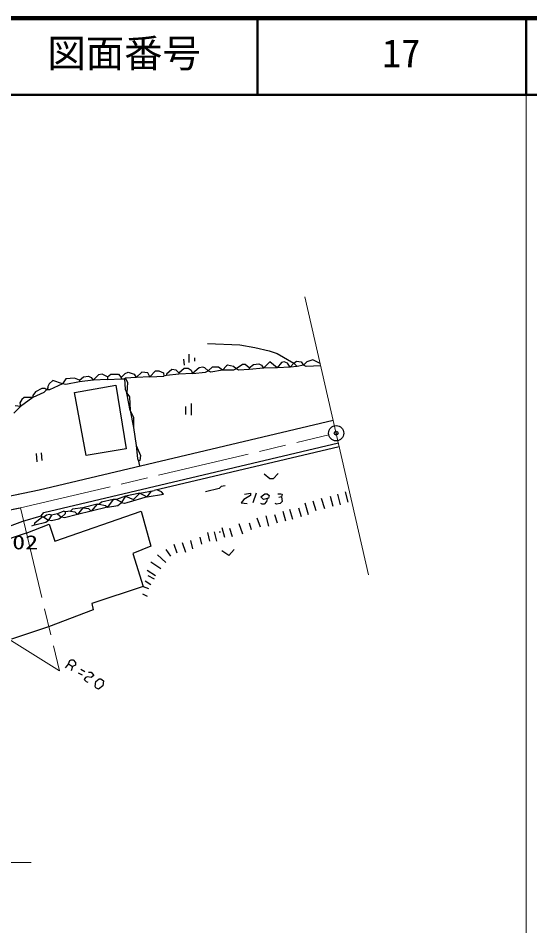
# Model space of a CAD drawing. Units: millimetres, scale not verified. Extents: x 2108 to 642108, y -210131 to 149869.
# Drawn here: x 474916 to 541608, y 31540 to 149869 of the extents above; entities that cross this region are included whole.
import ezdxf
from ezdxf.enums import TextEntityAlignment as Align

# ---------------------------------------------------------------- set-up
doc = ezdxf.new("R2010")
doc.units = ezdxf.units.MM
doc.header["$LTSCALE"] = 1000
doc.header["$PDMODE"] = 32
doc.header["$PDSIZE"] = 500
doc.linetypes.add('CHAIN', pattern=[18.5, 12, -1.5, 3.5, -1.5])
for name, color, linetype, lineweight in [('M-BGD', 7, 'Continuous', 25), ('M-BMK', 2, 'CHAIN', 13), ('M-BMK-HTXT', 7, 'Continuous', 13), ('M-BMK-LINE', 2, 'Continuous', 13), ('M-BMK-SRVR', 3, 'Continuous', 25), ('M-SUV', 7, 'Continuous', 13), ('M-TTL', 2, 'Continuous', 140), ('M-TTL-LINE', 7, 'Continuous', 50), ('M-TTL-TXT', 7, 'Continuous', 13)]:
    doc.layers.add(name, color=color, linetype=linetype, lineweight=lineweight)
doc.layers.add('M-OTRS', color=6, linetype='Continuous')
doc.styles.add('ＭＳ ゴシック', font='')
doc.styles.get('ＭＳ ゴシック').set_extended_font_data('MS Gothic')

# ---------------------------------------------------------------- blocks, each defined once
blk = doc.blocks.new('BUHIN1')
at = {"color": 3, "linetype": 'Continuous', "lineweight": 25}
for radius in [995, 30]:
    blk.add_circle((0, 0), radius, dxfattribs=at)

msp = doc.modelspace()

# ---------------------------------------------------------------- linework, layer by layer
at = {"layer": 'M-BGD'}
for p, q in [((499596, 107437), (503830, 107268)), ((503830, 107268), (505777, 106929)), ((505777, 106929), (507640, 106506)), ((507640, 106506), (508656, 106167)), ((496464, 105405), (496548, 104643)), ((497141, 106082), (497141, 104982)), ((497903, 105574), (497903, 105151)), ((508656, 106167), (510857, 104897)), ((513312, 105320), (512550, 105066)), ((514289, 104832), (513312, 105320)), ((495871, 103627), (496548, 104220)), ((496548, 104220), (497056, 104220)), ((497056, 104220), (497480, 103966)), ((498496, 104304), (497649, 103542)), ((499004, 104389), (498496, 104304)), ((499258, 104304), (499004, 104389)), ((499681, 103881), (499258, 104304)), ((500189, 104389), (499681, 103881)), ((501036, 104389), (500189, 104389)), ((501544, 103966), (501036, 104389)), ((502052, 104558), (501544, 103966)), ((502221, 104643), (502052, 104558)), ((502983, 104474), (502221, 104643)), ((503322, 104135), (502983, 104474)), ((503322, 104135), (502983, 103966)), ((504168, 104728), (503322, 104135)), ((503660, 103966), (503322, 104135)), ((504507, 104728), (504168, 104728)), ((505015, 104304), (504507, 104728)), ((505015, 104304), (505608, 104728)), ((505015, 104304), (505015, 104050)), ((506878, 104220), (505015, 104050)), ((505608, 104728), (506285, 104812)), ((506285, 104812), (506624, 104643)), ((506624, 104643), (506878, 104220)), ((507724, 105066), (506878, 104220)), ((508656, 104304), (506878, 104220)), ((508656, 104304), (507724, 105066)), ((509248, 104982), (508656, 104304)), ((510349, 104389), (508656, 104304)), ((509587, 105066), (509248, 104982)), ((510010, 104897), (509587, 105066)), ((510349, 104389), (510010, 104897)), ((510857, 104897), (510349, 104389)), ((511280, 104474), (510349, 104389)), ((510857, 104897), (511196, 105151)), ((510857, 104897), (511280, 104474)), ((511196, 105151), (511788, 105066)), ((512127, 104643), (511280, 104474)), ((511788, 105066), (512127, 104643)), ((512550, 105066), (512127, 104643)), ((512466, 104474), (512127, 104643)), ((514350, 104563), (512466, 104474)), ((482240, 102950), (481139, 102865)), ((482917, 102696), (482240, 102950)), ((482917, 102696), (483425, 103119)), ((483425, 103119), (484102, 103204)), ((484102, 103204), (484441, 103034)), ((484441, 103034), (484695, 102696)), ((485372, 103373), (484695, 102696)), ((485880, 103458), (485372, 103373)), ((486558, 103119), (485880, 103458)), ((486558, 103119), (486981, 103458)), ((486558, 103119), (486558, 102780)), ((486981, 103458), (487997, 103458)), ((487997, 103458), (488336, 103034)), ((488336, 103034), (488844, 103542)), ((488336, 103034), (488336, 102865)), ((488928, 102950), (488759, 102865)), ((488844, 103542), (489267, 103712)), ((490283, 103034), (488928, 102950)), ((488928, 102950), (489182, 102357)), ((489267, 103712), (490029, 103458)), ((490029, 103458), (490283, 103034)), ((491045, 103712), (490283, 103034)), ((492061, 103119), (490283, 103034)), ((491807, 103627), (491045, 103712)), ((492061, 103119), (491807, 103627)), ((492061, 103119), (492823, 103881)), ((492061, 103119), (493924, 103204)), ((492823, 103881), (493246, 103881)), ((493246, 103881), (493839, 103627)), ((493839, 103627), (493924, 103204)), ((494262, 103288), (493924, 103204)), ((494940, 104050), (494262, 103458)), ((494262, 103458), (494262, 103288)), ((495871, 103458), (494262, 103288)), ((495532, 103966), (494940, 104050)), ((495871, 103627), (495532, 103966)), ((495871, 103627), (495871, 103458)), ((497649, 103542), (495871, 103458)), ((497480, 103966), (497649, 103542)), ((497649, 103542), (499342, 103712)), ((499342, 103712), (499681, 103881)), ((500020, 103712), (499681, 103881)), ((501544, 103966), (500020, 103712)), ((502983, 103966), (501544, 103966)), ((505015, 104050), (503660, 103966)), ((478938, 102188), (478768, 101849)), ((478768, 101849), (478768, 101680)), ((479446, 102611), (478938, 102188)), ((480716, 102188), (479022, 101426)), ((480716, 102188), (479446, 102611)), ((481139, 102865), (480716, 102188)), ((481139, 102103), (480716, 102188)), ((482917, 102442), (481139, 102103)), ((482240, 101087), (487658, 102018)), ((482917, 102696), (482917, 102442)), ((484695, 102696), (482917, 102442)), ((486558, 102780), (484695, 102696)), ((486558, 102780), (488336, 102865)), ((487658, 102018), (489013, 93721)), ((488336, 102865), (488759, 102865)), ((488759, 102865), (488844, 101510)), ((489182, 102357), (489098, 101002)), ((477160, 101172), (476821, 100664)), ((478260, 101087), (476821, 100410)), ((476821, 100664), (476821, 100410)), ((478006, 101595), (477160, 101172)), ((478430, 101595), (478006, 101595)), ((478599, 101426), (478260, 101087)), ((478599, 101426), (478430, 101595)), ((478768, 101680), (478599, 101426)), ((479022, 101426), (478599, 101426)), ((483764, 92874), (482240, 101087)), ((488844, 101510), (489098, 101002)), ((489521, 98716), (489098, 101002)), ((489098, 101002), (489436, 100494)), ((475382, 100156), (475128, 99732)), ((475128, 99732), (475212, 99224)), ((476821, 100410), (475212, 99224)), ((475720, 100410), (475382, 100156)), ((476821, 100410), (475720, 100410)), ((489436, 100494), (489521, 98716)), ((497480, 99648), (497480, 98124)), ((475212, 99224), (474366, 98378)), ((475212, 99224), (474535, 99309)), ((489521, 98716), (489944, 96515)), ((489521, 98716), (489944, 97870)), ((496718, 99224), (496718, 98208)), ((477668, 88387), (515978, 97455)), ((489944, 97870), (489944, 96515)), ((489944, 96515), (490283, 94144)), ((478260, 85424), (516656, 94492)), ((489013, 93721), (483764, 92874)), ((490283, 94144), (490452, 92451)), ((490283, 94144), (490876, 92874)), ((516775, 93972), (492654, 88302)), ((477244, 93128), (477329, 92028)), ((477922, 93213), (478006, 92197)), ((490452, 92451), (490622, 92112)), ((490876, 92874), (490791, 92197)), ((490791, 92197), (490622, 92112)), ((490622, 92112), (490713, 91474)), ((507724, 89826), (506962, 90419)), ((508825, 90504), (508148, 89826)), ((501374, 88810), (501120, 88556)), ((501882, 88895), (501374, 88810)), ((508148, 89826), (507724, 89826)), ((470302, 86863), (477668, 88387)), ((490791, 87964), (488928, 87540)), ((490791, 87964), (489944, 87117)), ((490791, 87964), (492654, 88302)), ((490791, 87964), (491722, 87456)), ((491722, 87456), (492315, 88218)), ((491722, 87456), (493839, 87794)), ((492315, 88218), (492654, 88302)), ((492992, 88387), (492654, 88302)), ((493585, 88133), (492992, 88387)), ((493839, 87794), (493585, 88133)), ((501120, 88556), (499342, 88133)), ((505184, 87625), (504338, 87117)), ((504422, 87794), (505184, 87964)), ((505184, 87964), (505184, 87625)), ((505946, 87964), (505523, 86694)), ((506539, 87456), (507047, 87879)), ((507047, 87879), (507386, 87879)), ((507386, 87879), (507640, 87625)), ((507640, 87625), (507555, 87286)), ((508740, 87879), (509164, 87879)), ((509164, 87879), (509333, 87794)), ((509333, 87794), (509248, 87456)), ((516530, 87794), (516868, 86440)), ((517546, 88133), (517884, 86778)), ((485203, 86524), (483340, 86016)), ((485203, 86524), (484441, 85593)), ((485203, 86524), (485457, 86524)), ((485796, 86778), (485457, 86524)), ((485457, 86524), (486304, 86355)), ((487320, 87117), (485796, 86778)), ((487320, 87117), (486558, 86101)), ((487743, 87117), (487320, 87117)), ((488928, 87540), (487743, 87117)), ((487743, 87117), (488251, 86863)), ((487912, 86355), (488336, 86694)), ((488251, 86863), (488336, 86694)), ((488928, 87540), (488336, 86694)), ((488759, 86609), (488336, 86694)), ((489098, 86694), (488759, 86609)), ((488928, 87540), (489944, 87117)), ((491722, 87456), (489098, 86694)), ((489944, 86948), (489098, 86694)), ((489944, 87117), (489944, 86948)), ((504338, 87117), (503999, 86694)), ((503999, 86694), (504761, 86609)), ((506878, 87117), (506539, 87456)), ((506708, 86524), (506539, 86609)), ((506962, 86524), (506708, 86524)), ((507555, 87286), (506878, 87117)), ((507301, 86863), (506962, 86524)), ((507386, 87202), (507301, 86863)), ((508571, 86524), (508402, 86609)), ((509079, 86609), (508571, 86524)), ((509248, 87456), (508910, 87371)), ((509333, 86863), (509079, 86609)), ((509248, 87456), (509333, 86863)), ((512296, 86694), (512720, 85170)), ((513312, 86948), (513736, 85678)), ((514413, 87286), (514836, 85932)), ((515598, 87540), (515937, 86270)), ((477922, 85000), (478260, 85424)), ((480038, 85254), (479276, 85085)), ((479700, 81698), (490960, 85593)), ((480885, 85593), (480038, 85254)), ((480038, 85254), (480546, 84831)), ((481054, 85254), (480546, 84831)), ((481054, 85508), (480885, 85593)), ((481732, 85593), (481054, 85508)), ((481054, 85508), (481054, 85254)), ((481986, 85847), (481732, 85593)), ((481732, 85593), (482324, 85508)), ((483340, 86016), (481986, 85847)), ((482324, 85508), (482663, 85170)), ((483340, 86016), (482663, 85170)), ((484441, 85593), (482663, 85170)), ((483340, 86016), (484102, 85932)), ((484102, 85932), (484441, 85593)), ((486558, 86101), (484441, 85593)), ((486304, 86355), (486558, 86101)), ((486558, 86101), (487912, 86355)), ((490960, 85593), (492230, 81021)), ((509418, 85593), (509756, 84323)), ((510264, 85847), (510688, 84577)), ((511450, 86016), (511788, 84916)), ((473443, 83497), (475511, 84278)), ((475511, 84278), (477922, 85000)), ((477075, 84069), (478006, 84831)), ((477075, 83815), (478514, 84154)), ((477075, 83815), (477075, 84069)), ((478006, 84831), (477922, 85000)), ((478091, 84831), (477922, 85000)), ((478260, 84831), (478091, 84831)), ((478599, 85085), (478260, 84831)), ((478260, 84831), (478853, 84408)), ((478514, 84154), (478853, 84408)), ((479022, 85170), (478599, 85085)), ((479276, 85085), (478853, 84408)), ((479276, 84323), (478853, 84408)), ((479276, 85085), (479022, 85170)), ((480208, 84577), (479276, 84323)), ((480546, 84831), (480208, 84577)), ((480970, 84746), (480546, 84831)), ((482663, 85170), (480970, 84746)), ((505015, 84069), (505269, 83222)), ((506031, 84746), (506454, 83561)), ((507216, 85000), (507555, 83646)), ((508317, 85170), (508656, 84069)), ((475974, 82714), (478938, 83900)), ((477075, 83815), (476652, 83646)), ((478938, 83900), (479700, 81698)), ((500443, 82884), (500782, 81698)), ((501120, 82884), (501290, 82884)), ((501459, 83476), (501798, 82206)), ((502475, 83392), (502814, 82291)), ((503660, 83984), (504168, 82630)), ((475974, 82714), (471656, 81275)), ((497395, 81783), (497649, 80682)), ((498580, 82206), (498834, 81275)), ((499596, 82799), (499850, 81698)), ((492230, 81021), (489860, 80090)), ((494178, 80598), (494770, 79751)), ((495194, 81275), (495617, 80174)), ((496294, 81529), (496718, 80259)), ((503068, 80598), (502390, 79836)), ((489860, 80090), (491214, 75772)), ((493077, 79920), (494178, 78904)), ((502390, 79836), (501459, 80428)), ((492230, 78989), (493500, 78142)), ((491722, 77888), (492823, 77211)), ((491807, 77211), (492654, 76788)), ((491214, 75772), (484526, 73570)), ((491214, 75772), (491892, 75518)), ((491468, 76534), (492230, 76026)), ((491130, 74840), (491722, 74502)), ((484526, 73570), (484695, 72724)), ((484695, 72724), (478853, 70522)), ((478853, 70522), (474027, 68914)), ((481478, 65696), (481054, 65188)), ((481478, 65696), (481647, 66120)), ((481478, 65696), (481986, 65358)), ((481647, 66120), (481816, 66204)), ((481816, 66204), (482070, 66204)), ((481986, 65358), (481816, 64765)), ((482409, 65527), (481986, 65358)), ((482070, 66204), (482409, 65866)), ((482409, 65866), (482409, 65527)), ((482748, 64511), (483256, 64257)), ((483086, 65019), (483594, 64680)), ((483679, 63918), (483510, 63664)), ((483933, 64003), (483679, 63918)), ((484441, 63918), (483933, 64003)), ((484102, 64596), (484441, 64596)), ((484441, 64596), (484780, 64172)), ((484780, 64172), (484441, 63918)), ((483510, 63664), (483764, 63410)), ((483764, 63410), (484018, 63326)), ((484949, 62733), (485034, 63410)), ((485034, 62564), (484949, 62733)), ((485034, 63410), (485457, 63749)), ((485965, 62818), (485372, 62394)), ((485457, 63749), (485711, 63749)), ((485711, 63749), (486050, 63495)), ((486050, 63495), (485965, 62818)), ((485372, 62394), (485034, 62564))]:
    msp.add_line(p, q, dxfattribs=at)
at = {"layer": 'M-BMK'}
for p, q in [((475212, 86016), (515393, 95530)), ((475212, 86016), (480292, 64765)), ((480292, 64765), (461412, 76618))]:
    msp.add_line(p, q, dxfattribs=at)
msp.add_arc((478542, 66295), 20000, 99.58459, 148.92624, dxfattribs=at)
at = {"layer": 'M-BMK-HTXT'}
msp.add_line((457096, 39798), (476599, 39798), dxfattribs=at)
at = {"layer": 'M-BMK-LINE'}
msp.add_line((512296, 113533), (520594, 77296), dxfattribs=at)
at = {"layer": 'M-OTRS'}
msp.add_point((516366, 95761), dxfattribs=at)
at = {"layer": 'M-SUV'}
msp.add_line((541108, -210131), (541108, 139869), dxfattribs=at)
at = {"layer": 'M-TTL'}
msp.add_line((642108, 149869), (2108, 149869), dxfattribs=at)
at = {"layer": 'M-TTL-LINE'}
for p, q in [((506105, 149869), (506105, 139869)), ((541108, 149869), (541108, 139869)), ((2108, 139869), (642108, 139869))]:
    msp.add_line(p, q, dxfattribs=at)

# ---------------------------------------------------------------- block references
at = {"layer": 'M-BMK-SRVR'}
msp.add_blockref('BUHIN1', (516366, 95761), dxfattribs=at)

# ---------------------------------------------------------------- texts
at = {"layer": 'M-BGD', "style": 'ＭＳ ゴシック', "width": 1.35}
msp.add_text('13115-02', height=1833, dxfattribs=at).set_placement((464046, 80074), align=Align.BOTTOM_LEFT)
at = {"layer": 'M-TTL-TXT', "style": 'ＭＳ ゴシック'}
for s, p in [('図面番号', (478730, 142369)), ('17', (522355, 142369))]:
    msp.add_text(s, height=3666, dxfattribs=at).set_placement(p, align=Align.BOTTOM_LEFT)

doc.saveas('drawing.dxf')
